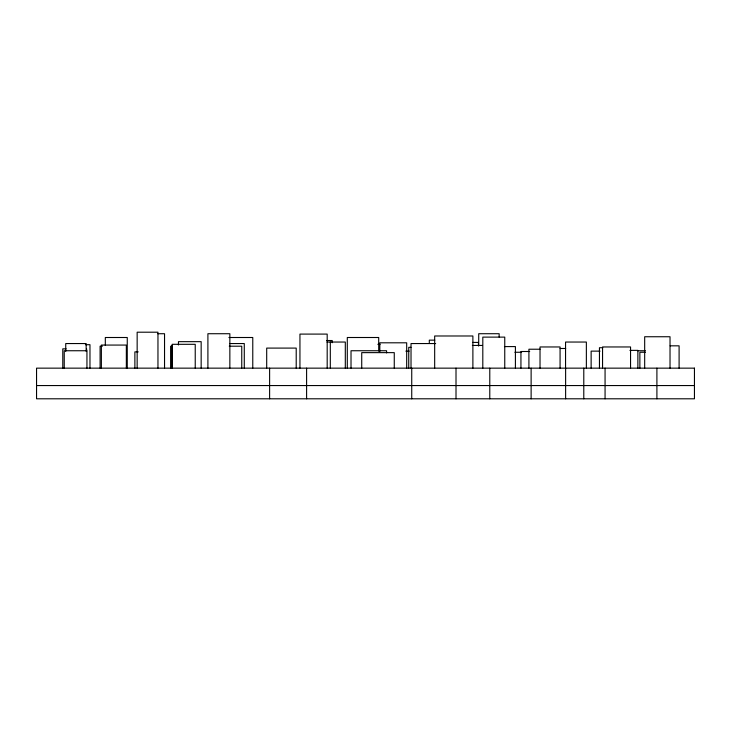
<?xml version="1.0" encoding="UTF-8"?>
<svg xmlns="http://www.w3.org/2000/svg" width="731" height="731" viewBox="0 0 731 731"><rect width="100%" height="100%" fill="white"/><g stroke="black" fill="none" stroke-linecap="round" stroke-linejoin="round"><path stroke-width="1.1" d="M157.841 333.72L164.539 333.72L164.539 368.15M228.931 337.503L252.771 337.503L252.771 368.15M434.808 340.153L429.307 340.153L429.307 343.506M326.72 340.527L332.221 340.527L332.221 342.738M326.958 342.044L345.306 342.044L345.306 368.15M472.774 342.419L478.449 342.419L478.449 345.772M229.525 343.552L244.282 343.552L244.282 368.15M435.658 343.552L411.023 343.552L411.023 368.15M377.826 344.31L380.065 344.31M85.426 344.694L89.968 344.694L89.968 368.15M472.381 345.443L482.451 345.443M670.153 345.827L679.099 345.827L679.099 368.15M102.377 346.202L100.101 346.202L100.101 368.15M229.269 346.202L241.751 346.202L241.751 368.15M504.436 346.585L515.41 346.585L515.41 368.15M410.968 347.335L408.73 347.335L408.73 368.15M602.746 347.718L599.447 347.718L599.447 368.15M560.12 348.477L565.712 348.477M66.192 348.851L62.784 348.851L62.784 368.15M540.054 349.226L528.915 349.226L528.915 368.15M629.921 350.368L637.871 350.368L637.871 368.15M637.706 350.743L645.391 350.743M405.842 351.127L409.205 351.127M600.06 351.127L591.132 351.127L591.132 368.15M529.683 351.501L520.938 351.501L520.938 368.15M138.223 351.876L134.879 351.876L134.879 368.15M514.871 352.26L521.578 352.26M645.464 352.26L639.872 352.26L639.872 368.15M36.55 385.557L694.45 385.557M670.025 368.15L670.025 336.744L644.678 336.744L644.678 368.15M656.904 368.15L656.904 398.797M630.551 368.15L630.551 346.96L602.554 346.96L602.554 368.15M605.067 368.15L605.067 398.797M586.363 368.15L586.363 342.044L565.556 342.044L565.556 368.15M583.786 368.15L583.786 398.797M565.62 368.15L565.62 398.797M560.074 368.15L560.074 346.96L540.026 346.96L540.026 368.15M531.126 368.15L531.126 398.797M504.755 368.15L504.755 337.119L482.807 337.119L482.807 368.15M499.145 337.046L499.145 333.72L478.714 333.72L478.714 345.937M489.779 368.15L489.779 398.797M472.884 368.15L472.884 335.986L434.671 335.986L434.671 368.15M456.007 368.15L456.007 398.797M411.736 368.15L411.736 398.797M406.683 368.15L406.683 342.802L379.818 342.802L379.818 351.62M394.265 368.15L394.265 352.634L361.726 352.634L361.726 368.15M386.58 352.918L386.58 350.743L351.017 350.743L351.017 368.15M378.704 351.127L378.704 337.503L347.298 337.503L347.298 368.15M330.311 342.044L330.311 368.15M327.186 368.15L327.186 334.094L299.948 334.094L299.948 368.15M306.6 368.15L306.6 398.797M296.21 368.15L296.21 348.093L266.696 348.093L266.696 368.15M269.611 368.15L269.611 398.797M229.854 368.15L229.854 333.72L207.906 333.72L207.906 368.15M201.162 368.15L201.162 341.66L178.455 341.66L178.455 344.977M195.232 368.15L195.232 344.31L172.15 344.31L172.15 368.15M171.867 345.443L171.867 368.15M170.615 346.202L170.615 368.15M157.96 368.15L157.96 332.203L137.154 332.203L137.154 368.15M127.258 368.15L127.258 337.503L105.319 337.503L105.319 345.443M126.344 368.15L126.344 345.069L101.371 345.069L101.371 368.15M86.943 368.15L86.943 350.743L64.237 350.743L64.237 368.15M86.623 348.851L86.623 351.127M86.167 351.383L86.167 343.552L65.735 343.552L65.735 351.383M694.45 368.15L36.55 368.15L36.55 398.797L694.45 398.797L694.45 368.15"/></g></svg>
